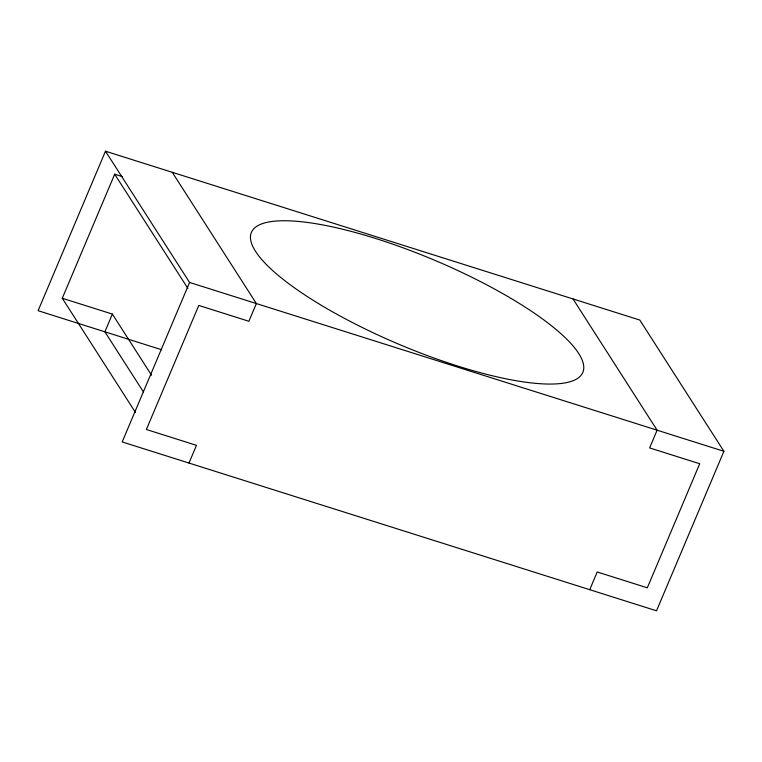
<?xml version="1.0" encoding="UTF-8"?>
<svg xmlns="http://www.w3.org/2000/svg" width="762" height="762" viewBox="0 0 762 762"><rect width="100%" height="100%" fill="white"/><g stroke="black" fill="none" stroke-linecap="round" stroke-linejoin="round"><path stroke-width="1.14" d="M105.48 151.2L189.567 282.445L122.196 441.941L656.52 610.8L723.9 451.295L639.804 320.059L105.48 151.2L38.1 310.705L161.658 349.748M135.465 412.471L62.284 298.256L114.691 174.193L122.482 176.66M62.284 298.256L112.376 314.087L104.889 331.813L143.408 391.916M188.986 463.048L196.472 445.332L146.38 429.501L198.787 305.438L248.879 321.269L256.365 303.543L172.269 172.307M589.731 589.693L597.217 571.976L647.309 587.807L699.716 463.744L649.624 447.913L657.111 430.187L573.014 298.952M189.567 282.445L723.9 451.295M114.691 174.193L187.871 288.407M112.376 314.087L151.533 375.199M302.59 293.456A179.899 45.653 22.9 0 0 579.244 377.171A179.899 45.653 22.9 0 0 369.503 236.582A179.899 45.653 22.9 0 0 302.59 293.456"/></g></svg>
